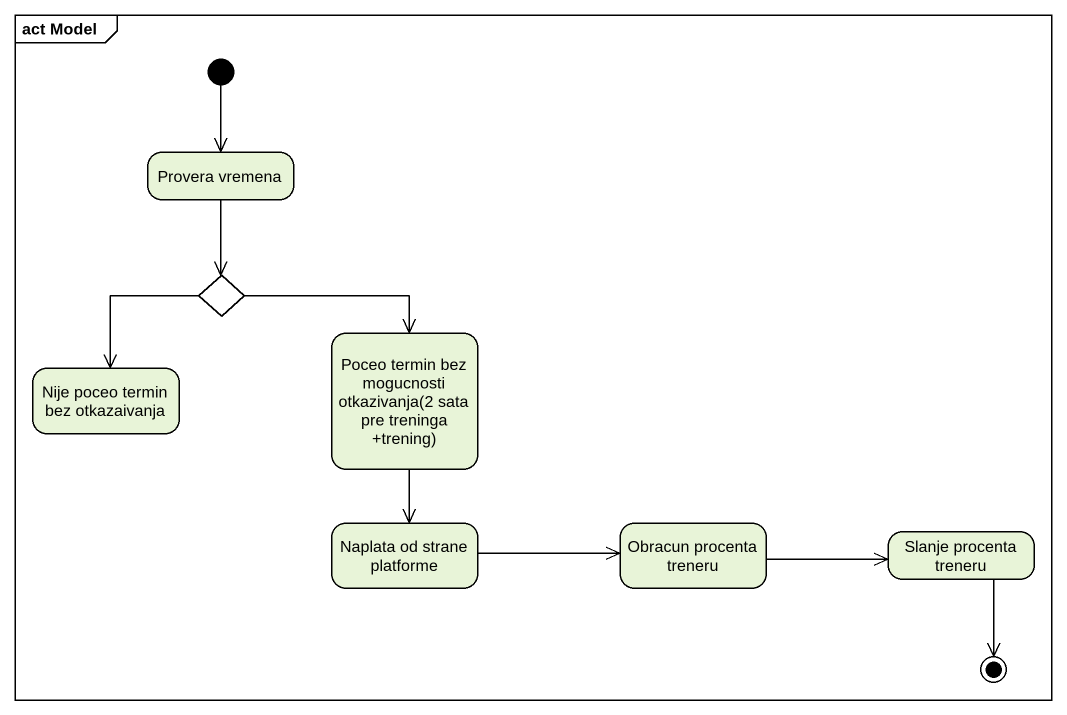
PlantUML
@startuml
mainframe act Model
hide empty description
state "Provera vremena" as Provera_vremena
state choice1 <<choice>>
state "Nije poceo termin bez otkazaivanja" as Nije_poceo_termin_bez
state "Poceo termin bez mogucnosti otkazivanja(2 sata pre treninga +trening)" as Poceo_termin_bez_mogucnosti
state "Naplata od strane platforme" as Naplata_od_strane_platforme
state "Obracun procenta treneru" as Obracun_procenta_treneru
state "Slanje procenta treneru" as Slanje_procenta_treneru
[*] --> Provera_vremena
Provera_vremena --> choice1
choice1 --> Nije_poceo_termin_bez
choice1 -right-> Poceo_termin_bez_mogucnosti
Poceo_termin_bez_mogucnosti --> Naplata_od_strane_platforme
Naplata_od_strane_platforme -right-> Obracun_procenta_treneru
Obracun_procenta_treneru -right-> Slanje_procenta_treneru
Slanje_procenta_treneru --> [*]
@enduml
